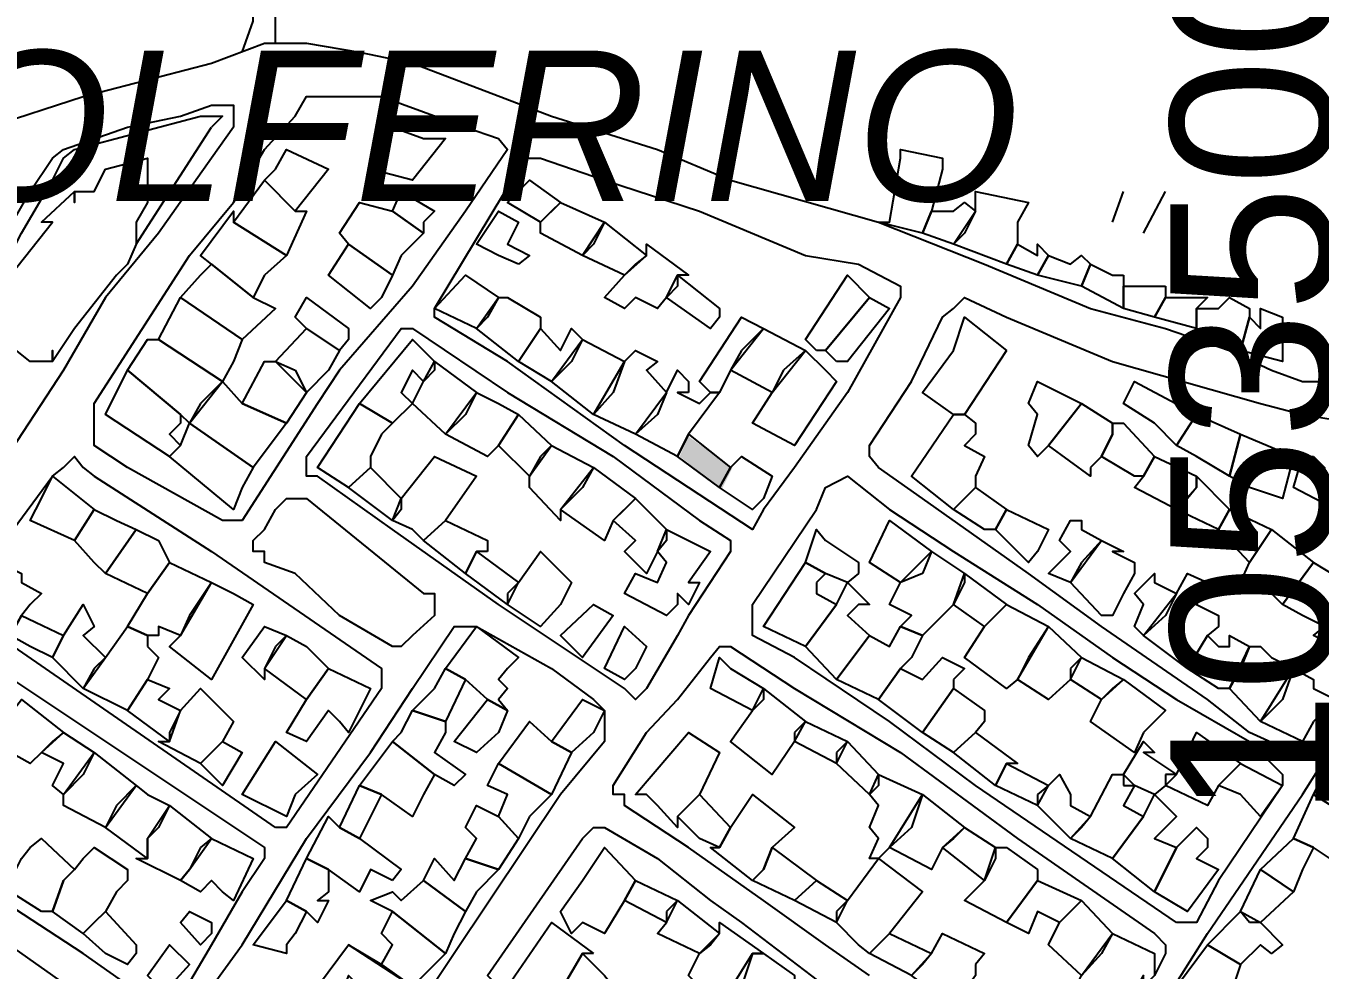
# Model space of a CAD drawing. Header units: millimetres. Extents: x -3588 to 75209, y -3737 to 38254.
# Drawn here: x 28092.2 to 28257.7, y 18026.1 to 18146.8 of the extents above; entities that cross this region are included whole.
import ezdxf

# ---------------------------------------------------------------- set-up
doc = ezdxf.new("R2010")
doc.units = ezdxf.units.MM
for name, color, linetype in [('H', 250, 'Continuous'), ('P', 253, 'Continuous'), ('T', 7, 'Continuous')]:
    doc.layers.add(name, color=color, linetype=linetype)

msp = doc.modelspace()

# ---------------------------------------------------------------- hatches: boundary and pattern name
at = {"layer": 'H', "linetype": 'Continuous'}
msp.add_hatch(color=256, dxfattribs=at).paths.add_polyline_path([(28182.567, 18090.327), (28181.159, 18087.511), (28175.798, 18091.736), (28176.918, 18094.28), (28182.567, 18090.327), (28182.567, 18090.327)])

# ---------------------------------------------------------------- linework, layer by layer
at = {"layer": 'P', "color": 254}
for points in [[(28119.897, 18143.396), (28121.305, 18147.349), (28121.305, 18151.301), (28122.713, 18159.495)], [(28124.138, 18144.532), (28124.138, 18147.349), (28124.138, 18151.301), (28125.546, 18159.495)], [(27973.671, 18020.039), (27990.042, 18045.725), (28004.718, 18067.458), (28008.959, 18076.772), (28011.503, 18082.421), (28014.32, 18090.327), (28017.137, 18098.521), (28021.09, 18108.107), (28026.467, 18121.663), (28027.875, 18123.071), (28029.284, 18124.207), (28031.828, 18125.616), (28040.006, 18125.616), (28054.97, 18127.024), (28060.331, 18127.024), (28063.163, 18127.024), (28072.478, 18129.856), (28083.488, 18133.809), (28087.441, 18133.809), (28099.572, 18137.746), (28115.944, 18141.987), (28122.713, 18144.532), (28124.138, 18144.532)], [(28124.138, 18144.532), (28126.666, 18144.532)], [(28126.666, 18144.532), (28128.09, 18144.532), (28134.86, 18143.396), (28141.63, 18141.987), (28159.41, 18135.218), (28172.965, 18130.977), (28182.279, 18127.024), (28201.195, 18121.663), (28214.751, 18116.301), (28228.29, 18110.652), (28237.892, 18108.107), (28246.086, 18105.291), (28251.447, 18102.746), (28255.4, 18101.338), (28261.033, 18101.338), (28267.819, 18099.93), (28270.363, 18099.93), (28274.588, 18098.521), (28281.358, 18095.977), (28286.735, 18093.16), (28292.097, 18089.207), (28296.049, 18086.374), (28297.458, 18084.966), (28300.274, 18082.421)], [(28118.76, 18124.207), (28122.713, 18130.977), (28126.666, 18135.218), (28128.09, 18137.746), (28129.499, 18137.746), (28130.907, 18137.746), (28137.677, 18137.746), (28148.415, 18133.809), (28152.64, 18132.385), (28153.776, 18130.977), (28148.415, 18123.071), (28141.63, 18113.485), (28132.315, 18102.746), (28129.499, 18098.521), (28119.897, 18083.558), (28118.76, 18083.558), (28117.352, 18083.558), (28105.221, 18090.327), (28100.98, 18093.16), (28100.98, 18094.568), (28100.98, 18095.977), (28100.98, 18097.097), (28100.98, 18098.521), (28113.127, 18117.422), (28118.76, 18124.207)], [(28087.441, 18116.301), (28092.802, 18125.616), (28095.619, 18129.856), (28097.027, 18130.977), (28105.221, 18133.809), (28111.991, 18135.218), (28115.944, 18136.626), (28117.352, 18136.626), (28118.76, 18136.626), (28118.76, 18135.218), (28118.76, 18133.809), (28115.944, 18129.856), (28109.174, 18120.254), (28102.389, 18112.06), (28097.027, 18102.746), (28088.849, 18090.327)], [(28082.064, 18084.966), (28080.655, 18086.374), (28083.488, 18095.977), (28084.896, 18095.977), (28087.441, 18101.338), (28084.896, 18101.338), (28082.064, 18097.097), (28083.488, 18095.977), (28079.247, 18087.783), (28076.703, 18089.207), (28079.247, 18095.977), (28083.488, 18102.746), (28087.441, 18112.06), (28091.666, 18120.254), (28095.619, 18127.024), (28097.027, 18129.856), (28098.436, 18130.977), (28114.535, 18135.218), (28117.352, 18135.218), (28115.944, 18133.809)], [(28106.341, 18118.846), (28115.944, 18133.809)], [(28143.038, 18132.385), (28145.871, 18132.385), (28141.63, 18127.024), (28136.268, 18128.432), (28139.085, 18133.809), (28143.038, 18132.385)], [(28124.138, 18128.432), (28125.546, 18130.977), (28130.907, 18128.432), (28126.666, 18123.071), (28122.713, 18127.024), (28124.138, 18128.432)], [(28209.389, 18128.432), (28207.965, 18123.071), (28206.845, 18120.254), (28201.195, 18121.663), (28202.604, 18121.663), (28204.012, 18129.856), (28204.012, 18130.977), (28209.389, 18129.856), (28209.389, 18128.432)], [(28105.221, 18116.301), (28103.813, 18114.893), (28098.436, 18108.107), (28095.619, 18103.882), (28095.619, 18105.291), (28095.619, 18103.882), (28092.802, 18103.882), (28087.441, 18108.107), (28087.441, 18110.652), (28090.258, 18114.893), (28095.619, 18121.663), (28094.211, 18121.663), (28098.436, 18125.616), (28098.436, 18124.207), (28098.436, 18125.616), (28100.98, 18125.616), (28102.389, 18128.432), (28107.766, 18129.856), (28107.766, 18124.207), (28106.341, 18121.663), (28106.341, 18120.254), (28106.341, 18118.846), (28105.221, 18116.301)], [(28176.918, 18087.783), (28168.74, 18093.16), (28153.776, 18103.882), (28144.462, 18109.532), (28144.462, 18110.652), (28155.185, 18128.432), (28155.185, 18129.856), (28158.001, 18129.856), (28166.195, 18127.024), (28178.326, 18123.071), (28191.881, 18117.422), (28198.651, 18116.301), (28204.012, 18113.485), (28204.012, 18112.06), (28197.243, 18099.93), (28190.473, 18090.327), (28186.52, 18084.966), (28185.112, 18082.421), (28176.918, 18087.783)], [(28126.666, 18123.071), (28128.09, 18123.071), (28125.546, 18117.422), (28118.76, 18121.663), (28122.713, 18127.024), (28126.666, 18123.071)], [(28159.41, 18123.071), (28158.001, 18121.663), (28153.776, 18124.207), (28156.593, 18127.024), (28160.546, 18124.207), (28159.41, 18123.071)], [(28143.038, 18121.663), (28143.038, 18120.254), (28139.085, 18123.071), (28140.221, 18125.616), (28144.462, 18123.071), (28143.038, 18121.663)], [(28218.976, 18121.663), (28218.976, 18118.846), (28217.567, 18116.301), (28210.798, 18118.846), (28213.614, 18123.071), (28213.614, 18125.616), (28220.384, 18124.207), (28218.976, 18121.663)], [(28231.122, 18121.663), (28232.531, 18125.616)], [(28235.075, 18120.254), (28237.892, 18125.616)], [(28140.221, 18117.422), (28139.085, 18114.893), (28133.452, 18118.846), (28132.315, 18120.254), (28134.86, 18124.207), (28139.085, 18123.071), (28143.038, 18120.254), (28140.221, 18117.422)], [(28164.787, 18118.846), (28163.363, 18117.422), (28158.001, 18120.254), (28158.001, 18121.663), (28160.546, 18124.207), (28166.195, 18121.663), (28164.787, 18118.846)], [(28212.206, 18120.254), (28210.798, 18118.846), (28206.845, 18120.254), (28207.965, 18123.071), (28210.798, 18123.071), (28212.206, 18124.207), (28213.614, 18123.071), (28212.206, 18120.254)]]:
    msp.add_lwpolyline(points, dxfattribs=at)
at = {"layer": 'P'}
for points in [[(28122.713, 18114.893), (28121.305, 18112.06), (28115.944, 18116.301), (28114.535, 18117.422), (28118.76, 18123.071), (28118.76, 18121.663), (28125.546, 18117.422), (28122.713, 18114.893)], [(28155.185, 18116.301), (28152.64, 18117.422), (28149.824, 18118.846), (28152.64, 18123.071), (28155.185, 18121.663), (28153.776, 18118.846), (28156.593, 18117.422), (28155.185, 18116.301)], [(28170.148, 18116.301), (28168.74, 18114.893), (28163.363, 18117.422), (28166.195, 18121.663), (28171.557, 18117.422), (28170.148, 18116.301)], [(28137.677, 18112.06), (28136.268, 18110.652), (28130.907, 18114.893), (28133.452, 18118.846), (28139.085, 18114.893), (28137.677, 18112.06)], [(28175.509, 18113.485), (28174.101, 18112.06), (28172.965, 18110.652), (28170.148, 18112.06), (28168.74, 18110.652), (28166.195, 18112.06), (28168.74, 18114.893), (28171.557, 18117.422), (28171.557, 18118.846), (28176.918, 18114.893), (28175.509, 18114.893), (28175.509, 18113.485)], [(28222.928, 18117.422), (28221.52, 18114.893), (28217.567, 18116.301), (28218.976, 18118.846), (28221.52, 18117.422), (28221.52, 18118.846), (28222.928, 18117.422)], [(28228.29, 18116.301), (28227.169, 18113.485), (28221.52, 18114.893), (28222.928, 18117.422), (28225.761, 18116.301), (28227.169, 18117.422), (28228.29, 18116.301)], [(28114.535, 18114.893), (28115.944, 18116.301), (28121.305, 18112.06), (28124.138, 18110.652), (28119.897, 18106.699), (28111.991, 18112.06), (28114.535, 18114.893)], [(28232.531, 18114.893), (28232.531, 18113.485), (28232.531, 18110.652), (28227.169, 18113.485), (28228.29, 18116.301), (28231.122, 18114.893), (28232.531, 18114.893)], [(28151.232, 18109.532), (28149.824, 18108.107), (28144.462, 18110.652), (28148.415, 18114.893), (28152.64, 18112.06), (28151.232, 18109.532)], [(28180.871, 18109.532), (28179.734, 18108.107), (28174.101, 18112.06), (28175.509, 18114.893), (28180.871, 18110.652), (28180.871, 18109.532)], [(28193.29, 18105.291), (28191.881, 18106.699), (28197.243, 18114.893), (28200.059, 18112.06), (28194.426, 18105.291), (28193.29, 18105.291)], [(28237.892, 18113.485), (28237.892, 18112.06), (28236.484, 18109.532), (28232.531, 18110.652), (28232.531, 18113.485), (28235.075, 18113.485), (28236.484, 18113.485), (28237.892, 18113.485)], [(28118.76, 18103.882), (28117.352, 18101.338), (28109.174, 18106.699), (28111.991, 18112.06), (28119.897, 18106.699), (28118.76, 18103.882)], [(28133.452, 18106.699), (28132.315, 18105.291), (28128.09, 18108.107), (28126.666, 18109.532), (28128.09, 18112.06), (28133.452, 18108.107), (28133.452, 18106.699)], [(28158.001, 18109.532), (28158.001, 18108.107), (28155.185, 18103.882), (28149.824, 18108.107), (28152.64, 18112.06), (28153.776, 18112.06), (28158.001, 18109.532)], [(28195.834, 18103.882), (28194.426, 18105.291), (28200.059, 18112.06), (28202.604, 18110.652), (28197.243, 18103.882), (28195.834, 18103.882)], [(28248.614, 18056.447), (28243.253, 18060.688), (28229.714, 18070.003), (28220.384, 18076.772), (28206.845, 18086.374), (28201.195, 18090.327), (28200.059, 18091.736), (28200.059, 18093.16), (28205.436, 18101.338), (28209.389, 18109.532), (28210.798, 18110.652), (28212.206, 18112.06), (28217.567, 18109.532), (28231.122, 18103.882), (28250.039, 18098.521), (28255.4, 18097.097), (28262.17, 18095.977)], [(28241.845, 18110.652), (28241.845, 18108.107), (28236.484, 18109.532), (28237.892, 18112.06), (28240.709, 18112.06), (28243.253, 18112.06), (28241.845, 18110.652)], [(28248.614, 18109.532), (28247.494, 18105.291), (28241.845, 18108.107), (28241.845, 18110.652), (28244.662, 18110.652), (28246.086, 18112.06), (28248.614, 18110.652), (28248.614, 18109.532)], [(28252.855, 18106.699), (28252.855, 18103.882), (28247.494, 18105.291), (28248.614, 18109.532), (28250.039, 18108.107), (28250.039, 18110.652), (28252.855, 18109.532), (28252.855, 18106.699)], [(28183.687, 18105.291), (28182.279, 18102.746), (28180.871, 18099.93), (28179.734, 18099.93), (28178.326, 18101.338), (28183.687, 18109.532), (28186.52, 18108.107), (28183.687, 18105.291)], [(28217.567, 18105.291), (28212.206, 18097.097), (28210.798, 18097.097), (28206.845, 18099.93), (28210.798, 18105.291), (28212.206, 18109.532), (28217.567, 18105.291)], [(28130.907, 18102.746), (28128.09, 18099.93), (28124.138, 18103.882), (28128.09, 18108.107), (28132.315, 18105.291), (28130.907, 18102.746)], [(28168.74, 18062.097), (28152.64, 18072.835), (28139.085, 18082.421), (28129.499, 18089.207), (28128.09, 18089.207), (28128.09, 18090.327), (28128.09, 18091.736), (28140.221, 18108.107), (28141.63, 18108.107), (28153.776, 18099.93), (28167.316, 18091.736), (28178.326, 18083.558), (28182.279, 18081.013), (28182.279, 18079.605), (28176.918, 18071.411), (28175.509, 18068.882), (28171.557, 18062.097), (28170.148, 18060.688), (28168.74, 18062.097)], [(28161.954, 18103.882), (28159.41, 18101.338), (28155.185, 18103.882), (28158.001, 18108.107), (28160.546, 18105.291), (28161.954, 18108.107), (28163.363, 18106.699), (28161.954, 18103.882)], [(28189.065, 18102.746), (28187.64, 18099.93), (28182.279, 18102.746), (28186.52, 18108.107), (28191.881, 18105.291), (28189.065, 18102.746)], [(28114.535, 18098.521), (28113.127, 18095.977), (28111.991, 18097.097), (28105.221, 18102.746), (28107.766, 18106.699), (28109.174, 18106.699), (28117.352, 18101.338), (28114.535, 18098.521)], [(28144.462, 18102.746), (28143.038, 18101.338), (28141.63, 18102.746), (28140.221, 18099.93), (28141.63, 18098.521), (28139.085, 18095.977), (28134.86, 18098.521), (28141.63, 18106.699), (28144.462, 18103.882), (28144.462, 18102.746)], [(28167.316, 18099.93), (28164.787, 18097.097), (28159.41, 18101.338), (28163.363, 18106.699), (28168.74, 18103.882), (28167.316, 18099.93)], [(28126.666, 18102.746), (28128.09, 18099.93), (28125.546, 18095.977), (28119.897, 18098.521), (28122.713, 18103.882), (28124.138, 18103.882), (28126.666, 18102.746)], [(28148.415, 18097.097), (28145.871, 18094.568), (28141.63, 18098.521), (28143.038, 18101.338), (28144.462, 18103.882), (28149.824, 18099.93), (28148.415, 18097.097)], [(28172.965, 18097.097), (28170.148, 18094.568), (28164.787, 18097.097), (28168.74, 18103.882), (28170.148, 18105.291), (28172.965, 18103.882), (28171.557, 18102.746), (28174.101, 18099.93), (28172.965, 18097.097)], [(28194.426, 18102.746), (28195.834, 18101.338), (28190.473, 18093.16), (28185.112, 18095.977), (28187.64, 18099.93), (28191.881, 18105.291), (28194.426, 18102.746)], [(28111.991, 18095.977), (28110.582, 18094.568), (28111.991, 18093.16), (28110.582, 18091.736), (28102.389, 18097.097), (28105.221, 18102.746), (28111.991, 18097.097), (28111.991, 18095.977)], [(28176.918, 18099.93), (28175.509, 18099.93), (28178.326, 18098.521), (28179.734, 18099.93), (28180.871, 18099.93), (28176.918, 18094.568), (28175.509, 18091.736), (28170.148, 18094.568), (28174.101, 18099.93), (28175.509, 18102.746), (28176.918, 18101.338), (28176.918, 18099.93)], [(28119.897, 18098.521), (28125.546, 18095.977), (28121.305, 18090.327), (28113.127, 18095.977), (28117.352, 18101.338), (28119.897, 18098.521)], [(28227.169, 18098.521), (28222.928, 18093.16), (28221.52, 18091.736), (28220.384, 18093.16), (28221.52, 18097.097), (28220.384, 18098.521), (28221.52, 18101.338), (28227.169, 18098.521)], [(28236.484, 18095.977), (28232.531, 18098.521), (28233.939, 18101.338), (28241.845, 18097.097), (28239.3, 18093.16), (28236.484, 18095.977)], [(28152.64, 18098.521), (28155.185, 18097.097), (28152.64, 18093.16), (28151.232, 18091.736), (28145.871, 18094.568), (28149.824, 18099.93), (28152.64, 18098.521)], [(28137.677, 18094.568), (28136.268, 18091.736), (28136.268, 18090.327), (28133.452, 18087.783), (28129.499, 18090.327), (28134.86, 18098.521), (28139.085, 18095.977), (28137.677, 18094.568)], [(28228.29, 18090.327), (28228.29, 18089.207), (28222.928, 18093.16), (28227.169, 18098.521), (28231.122, 18095.977), (28231.122, 18094.568), (28229.714, 18091.736), (28228.29, 18090.327)], [(28119.897, 18087.783), (28118.76, 18084.966), (28110.582, 18091.736), (28111.991, 18093.16), (28113.127, 18095.977), (28121.305, 18090.327), (28119.897, 18087.783)], [(28158.001, 18091.736), (28156.593, 18089.207), (28152.64, 18093.16), (28155.185, 18097.097), (28159.41, 18093.16), (28158.001, 18091.736)], [(28213.614, 18094.568), (28212.206, 18093.16), (28214.751, 18091.736), (28213.614, 18089.207), (28213.614, 18087.783), (28210.798, 18084.966), (28205.436, 18089.207), (28210.798, 18097.097), (28212.206, 18097.097), (28213.614, 18095.977), (28213.614, 18094.568)], [(28236.484, 18091.736), (28235.075, 18089.207), (28233.939, 18089.207), (28229.714, 18091.736), (28231.122, 18094.568), (28231.122, 18095.977), (28232.531, 18095.977), (28236.484, 18091.736)], [(28241.845, 18091.736), (28239.3, 18093.16), (28241.845, 18097.097), (28247.494, 18094.568), (28246.086, 18089.207), (28241.845, 18091.736)], [(28182.279, 18090.327), (28180.871, 18087.783), (28175.509, 18091.736), (28176.918, 18094.568), (28182.279, 18090.327), (28182.279, 18090.327)], [(28248.614, 18087.783), (28246.086, 18089.207), (28247.494, 18094.568), (28254.264, 18091.736), (28252.855, 18086.374), (28248.614, 18087.783)], [(28163.363, 18087.783), (28160.546, 18084.966), (28160.546, 18083.558), (28156.593, 18087.783), (28156.593, 18089.207), (28159.41, 18093.16), (28164.787, 18090.327), (28163.363, 18087.783)], [(28124.138, 18044.317), (28084.896, 18071.411), (28083.488, 18071.411), (28083.488, 18072.835), (28095.619, 18089.207), (28097.027, 18090.327), (28098.436, 18091.736), (28099.572, 18090.327), (28100.98, 18089.207), (28115.944, 18079.605), (28137.677, 18064.641), (28137.677, 18062.097), (28125.546, 18044.317), (28124.138, 18044.317)], [(28141.63, 18082.421), (28139.085, 18083.558), (28140.221, 18086.374), (28144.462, 18091.736), (28149.824, 18089.207), (28145.871, 18083.558), (28143.038, 18081.013), (28141.63, 18082.421)], [(28186.52, 18086.374), (28185.112, 18084.966), (28180.871, 18087.783), (28182.279, 18090.327), (28183.687, 18091.736), (28187.64, 18089.207), (28186.52, 18086.374)], [(28240.709, 18086.374), (28239.3, 18084.966), (28233.939, 18087.783), (28235.075, 18089.207), (28236.484, 18091.736), (28241.845, 18089.207), (28241.845, 18087.783), (28240.709, 18086.374)], [(28256.808, 18091.736), (28258.217, 18090.327), (28258.217, 18087.783), (28261.033, 18086.374), (28259.625, 18084.966), (28254.264, 18087.783), (28255.4, 18091.736), (28256.808, 18091.736)], [(28094.211, 18086.374), (28095.619, 18089.207), (28100.98, 18084.966), (28098.436, 18081.013), (28092.802, 18083.558), (28094.211, 18086.374)], [(28140.221, 18084.966), (28139.085, 18083.558), (28133.452, 18087.783), (28136.268, 18090.327), (28140.221, 18086.374), (28140.221, 18084.966)], [(28168.74, 18084.966), (28167.316, 18083.558), (28166.195, 18081.013), (28160.546, 18084.966), (28164.787, 18090.327), (28170.148, 18086.374), (28168.74, 18084.966)], [(28239.3, 18032.186), (28213.614, 18049.678), (28202.604, 18057.872), (28190.473, 18066.05), (28185.112, 18068.882), (28185.112, 18070.003), (28185.112, 18072.835), (28193.29, 18084.966), (28194.426, 18087.783), (28197.243, 18089.207), (28202.604, 18084.966), (28210.798, 18079.605), (28221.52, 18072.835), (28231.122, 18066.05), (28239.3, 18060.688), (28248.614, 18055.327), (28251.447, 18052.511), (28252.855, 18051.086), (28252.855, 18049.678), (28244.662, 18037.547), (28241.845, 18032.186), (28240.709, 18032.186), (28239.3, 18032.186)], [(28246.086, 18084.966), (28244.662, 18082.421), (28239.3, 18084.966), (28241.845, 18087.783), (28241.845, 18089.207), (28246.086, 18084.966)], [(28217.567, 18084.966), (28216.159, 18082.421), (28214.751, 18082.421), (28210.798, 18084.966), (28213.614, 18087.783), (28217.567, 18084.966)], [(28132.315, 18071.411), (28126.666, 18076.772), (28122.713, 18078.196), (28122.713, 18079.605), (28121.305, 18079.605), (28121.305, 18081.013), (28122.713, 18082.421), (28124.138, 18084.966), (28125.546, 18086.374), (28126.666, 18086.374), (28128.09, 18086.374), (28143.038, 18074.244), (28144.462, 18074.244), (28144.462, 18072.835), (28144.462, 18071.411), (28141.63, 18068.882), (28140.221, 18067.458), (28139.085, 18067.458), (28132.315, 18071.411)], [(28174.101, 18081.013), (28172.965, 18079.605), (28171.557, 18076.772), (28168.74, 18079.605), (28170.148, 18081.013), (28167.316, 18083.558), (28170.148, 18086.374), (28174.101, 18082.421), (28174.101, 18081.013)], [(28277.133, 18086.374), (28256.808, 18053.919), (28255.4, 18053.919), (28254.264, 18053.919), (28248.614, 18056.447)], [(28103.813, 18083.558), (28106.341, 18082.421), (28102.389, 18076.772), (28100.98, 18078.196), (28098.436, 18081.013), (28100.98, 18084.966), (28103.813, 18083.558)], [(28221.52, 18079.605), (28220.384, 18078.196), (28216.159, 18082.421), (28217.567, 18084.966), (28222.928, 18082.421), (28221.52, 18079.605)], [(28251.447, 18082.421), (28248.614, 18078.196), (28244.662, 18082.421), (28246.086, 18084.966), (28251.447, 18082.421)], [(28109.174, 18081.013), (28110.582, 18078.196), (28107.766, 18074.244), (28102.389, 18076.772), (28106.341, 18082.421), (28109.174, 18081.013)], [(28151.232, 18079.605), (28149.824, 18079.605), (28148.415, 18076.772), (28143.038, 18081.013), (28145.871, 18083.558), (28151.232, 18081.013), (28151.232, 18079.605)], [(28175.509, 18072.835), (28174.101, 18071.411), (28168.74, 18074.244), (28170.148, 18076.772), (28172.965, 18075.652), (28174.101, 18078.196), (28172.965, 18079.605), (28174.101, 18082.421), (28179.734, 18079.605), (28176.918, 18075.652), (28178.326, 18075.652), (28176.918, 18072.835), (28175.509, 18074.244), (28175.509, 18072.835)], [(28198.651, 18076.772), (28197.243, 18075.652), (28194.426, 18076.772), (28191.881, 18078.196), (28193.29, 18082.421), (28194.426, 18081.013), (28198.651, 18078.196), (28198.651, 18076.772)], [(28206.845, 18076.772), (28204.012, 18075.652), (28200.059, 18078.196), (28202.604, 18083.558), (28207.965, 18079.605), (28206.845, 18076.772)], [(28227.169, 18078.196), (28225.761, 18075.652), (28222.928, 18076.772), (28225.761, 18079.605), (28224.337, 18081.013), (28225.761, 18083.558), (28227.169, 18083.558), (28227.169, 18082.421), (28229.714, 18081.013), (28227.169, 18078.196)], [(28256.808, 18078.196), (28252.855, 18072.835), (28250.039, 18075.652), (28250.039, 18074.244), (28247.494, 18075.652), (28248.614, 18078.196), (28251.447, 18082.421), (28256.808, 18078.196)], [(28232.531, 18074.244), (28231.122, 18071.411), (28229.714, 18071.411), (28225.761, 18075.652), (28229.714, 18081.013), (28232.531, 18079.605), (28231.122, 18079.605), (28233.939, 18078.196), (28233.939, 18076.772), (28232.531, 18074.244)], [(28153.776, 18074.244), (28153.776, 18072.835), (28148.415, 18076.772), (28149.824, 18079.605), (28155.185, 18075.652), (28153.776, 18074.244)], [(28160.546, 18072.835), (28158.001, 18070.003), (28153.776, 18072.835), (28155.185, 18075.652), (28158.001, 18079.605), (28161.954, 18075.652), (28160.546, 18072.835)], [(28212.206, 18075.652), (28210.798, 18072.835), (28206.845, 18068.882), (28204.012, 18070.003), (28205.436, 18071.411), (28202.604, 18072.835), (28204.012, 18075.652), (28207.965, 18079.605), (28212.206, 18076.772), (28212.206, 18075.652)], [(28092.802, 18072.835), (28091.666, 18071.411), (28090.258, 18068.882), (28084.896, 18072.835), (28088.849, 18078.196), (28091.666, 18076.772), (28091.666, 18075.652), (28094.211, 18074.244), (28092.802, 18072.835)], [(28113.127, 18071.411), (28111.991, 18068.882), (28109.174, 18070.003), (28109.174, 18068.882), (28107.766, 18068.882), (28105.221, 18070.003), (28107.766, 18074.244), (28110.582, 18078.196), (28115.944, 18075.652), (28113.127, 18071.411)], [(28193.29, 18075.652), (28193.29, 18074.244), (28195.834, 18072.835), (28191.881, 18067.458), (28186.52, 18070.003), (28191.881, 18078.196), (28194.426, 18076.772), (28193.29, 18075.652)], [(28261.033, 18075.652), (28258.217, 18070.003), (28255.4, 18071.411), (28252.855, 18072.835), (28256.808, 18078.196), (28261.033, 18075.652)], [(28216.159, 18071.411), (28214.751, 18070.003), (28210.798, 18072.835), (28212.206, 18076.772), (28217.567, 18072.835), (28216.159, 18071.411)], [(28237.892, 18071.411), (28235.075, 18068.882), (28233.939, 18070.003), (28235.075, 18072.835), (28233.939, 18074.244), (28236.484, 18076.772), (28236.484, 18075.652), (28239.3, 18074.244), (28237.892, 18071.411)], [(28243.253, 18075.652), (28241.845, 18072.835), (28244.662, 18071.411), (28244.662, 18070.003), (28243.253, 18068.882), (28240.709, 18064.641), (28235.075, 18068.882), (28239.3, 18074.244), (28240.709, 18076.772), (28243.253, 18075.652)], [(28264.986, 18068.882), (28263.578, 18066.05), (28261.033, 18067.458), (28259.625, 18067.458), (28256.808, 18068.882), (28258.217, 18070.003), (28261.033, 18075.652), (28262.17, 18076.772), (28267.819, 18072.835), (28266.411, 18071.411), (28264.986, 18068.882)], [(28118.76, 18074.244), (28121.305, 18072.835), (28115.944, 18063.233), (28110.582, 18067.458), (28111.991, 18068.882), (28115.944, 18075.652), (28118.76, 18074.244)], [(28198.651, 18072.835), (28197.243, 18071.411), (28200.059, 18068.882), (28195.834, 18063.233), (28191.881, 18067.458), (28195.834, 18072.835), (28197.243, 18075.652), (28200.059, 18072.835), (28198.651, 18072.835)], [(28100.98, 18064.641), (28099.572, 18062.097), (28095.619, 18066.05), (28097.027, 18068.882), (28099.572, 18072.835), (28100.98, 18070.003), (28099.572, 18068.882), (28102.389, 18066.05), (28100.98, 18064.641)], [(28161.954, 18067.458), (28160.546, 18068.882), (28164.787, 18072.835), (28167.316, 18071.411), (28163.363, 18066.05), (28161.954, 18067.458)], [(28220.384, 18066.05), (28218.976, 18063.233), (28217.567, 18062.097), (28212.206, 18066.05), (28214.751, 18070.003), (28217.567, 18072.835), (28222.928, 18070.003), (28220.384, 18066.05)], [(28092.802, 18067.458), (28090.258, 18068.882), (28091.666, 18071.411), (28097.027, 18068.882), (28095.619, 18066.05), (28092.802, 18067.458)], [(28107.766, 18067.458), (28109.174, 18066.05), (28107.766, 18063.233), (28105.221, 18059.28), (28099.572, 18062.097), (28102.389, 18066.05), (28105.221, 18070.003), (28107.766, 18068.882), (28107.766, 18067.458)], [(28129.499, 18007.908), (28128.09, 18009.028), (28115.944, 18017.222), (28114.535, 18018.631), (28113.127, 18018.631), (28113.127, 18020.039), (28119.897, 18029.353), (28128.09, 18042.908), (28136.268, 18053.919), (28141.63, 18062.097), (28146.991, 18070.003), (28148.415, 18070.003), (28149.824, 18070.003), (28159.41, 18064.641), (28164.787, 18060.688), (28166.195, 18059.28), (28166.195, 18057.872), (28166.195, 18055.327), (28160.546, 18048.558), (28146.991, 18028.233), (28133.452, 18007.908), (28132.315, 18006.484), (28130.907, 18006.484), (28129.499, 18007.908)], [(28124.138, 18067.458), (28122.713, 18064.641), (28122.713, 18063.233), (28119.897, 18066.05), (28122.713, 18070.003), (28125.546, 18068.882), (28124.138, 18067.458)], [(28153.776, 18064.641), (28152.64, 18063.233), (28153.776, 18062.097), (28152.64, 18060.688), (28153.776, 18059.28), (28151.232, 18060.688), (28148.415, 18063.233), (28145.871, 18064.641), (28149.824, 18070.003), (28155.185, 18066.05), (28153.776, 18064.641)], [(28170.148, 18064.641), (28168.74, 18063.233), (28166.195, 18064.641), (28168.74, 18070.003), (28171.557, 18067.458), (28170.148, 18064.641)], [(28205.436, 18066.05), (28204.012, 18064.641), (28201.195, 18060.688), (28195.834, 18063.233), (28200.059, 18068.882), (28202.604, 18067.458), (28204.012, 18070.003), (28206.845, 18068.882), (28205.436, 18066.05)], [(28229.714, 17969.787), (28228.29, 17971.212), (28212.206, 17981.934), (28212.206, 17983.342), (28212.206, 17984.751), (28225.761, 18002.259), (28236.484, 18020.039), (28243.253, 18030.761), (28255.4, 18048.558), (28268.939, 18070.003)], [(28225.761, 18064.641), (28225.761, 18063.233), (28222.928, 18060.688), (28218.976, 18063.233), (28222.928, 18070.003), (28227.169, 18066.05), (28225.761, 18064.641)], [(28079.247, 18066.05), (28080.655, 18068.882), (28082.064, 18068.882), (28122.713, 18041.772), (28122.713, 18040.364), (28119.897, 18036.123), (28115.944, 18029.353), (28111.991, 18022.584), (28110.582, 18021.447), (28109.174, 18021.447), (28099.572, 18028.233), (28087.441, 18036.123), (28079.247, 18041.772), (28069.933, 18048.558), (28069.933, 18049.678), (28068.525, 18049.678), (28068.525, 18051.086), (28078.111, 18063.233), (28079.247, 18066.05)], [(28128.09, 18067.458), (28130.907, 18064.641), (28128.09, 18060.688), (28122.713, 18064.641), (28125.546, 18068.882), (28128.09, 18067.458)], [(28175.509, 18060.688), (28179.734, 18066.05), (28180.871, 18067.458), (28182.279, 18067.458), (28190.473, 18062.097), (28204.012, 18053.919), (28218.976, 18042.908), (28236.484, 18030.761), (28237.892, 18029.353), (28237.892, 18028.233), (28236.484, 18025.4)], [(28247.494, 18064.641), (28246.086, 18062.097), (28244.662, 18062.097), (28240.709, 18064.641), (28243.253, 18068.882), (28244.662, 18067.458), (28246.086, 18067.458), (28246.086, 18068.882), (28248.614, 18067.458), (28247.494, 18064.641)], [(28252.855, 18060.688), (28250.039, 18057.872), (28246.086, 18062.097), (28248.614, 18067.458), (28250.039, 18067.458), (28251.447, 18066.05), (28254.264, 18064.641), (28252.855, 18060.688)], [(28186.52, 18060.688), (28185.112, 18059.28), (28179.734, 18062.097), (28180.871, 18066.05), (28182.279, 18064.641), (28186.52, 18062.097), (28186.52, 18060.688)], [(28210.798, 18063.233), (28210.798, 18062.097), (28206.845, 18056.447), (28201.195, 18060.688), (28204.012, 18064.641), (28206.845, 18063.233), (28209.389, 18066.05), (28212.206, 18064.641), (28210.798, 18063.233)], [(28231.122, 18062.097), (28229.714, 18060.688), (28225.761, 18063.233), (28227.169, 18066.05), (28232.531, 18063.233), (28231.122, 18062.097)], [(28132.315, 18057.872), (28130.907, 18059.28), (28128.09, 18055.327), (28125.546, 18056.447), (28128.09, 18060.688), (28130.907, 18064.641), (28136.268, 18062.097), (28133.452, 18056.447), (28132.315, 18057.872)], [(28144.462, 18062.097), (28145.871, 18064.641), (28148.415, 18063.233), (28145.871, 18057.872), (28141.63, 18059.28), (28144.462, 18062.097)], [(28256.808, 18057.872), (28255.4, 18055.327), (28250.039, 18057.872), (28254.264, 18064.641), (28256.808, 18063.233), (28256.808, 18062.097), (28259.625, 18060.688), (28256.808, 18057.872)], [(28110.582, 18056.447), (28110.582, 18055.327), (28105.221, 18059.28), (28107.766, 18063.233), (28110.582, 18062.097), (28109.174, 18060.688), (28111.991, 18059.28), (28110.582, 18056.447)], [(28235.075, 18056.447), (28233.939, 18053.919), (28228.29, 18057.872), (28229.714, 18060.688), (28232.531, 18063.233), (28237.892, 18059.28), (28235.075, 18056.447)], [(28114.535, 18052.511), (28109.174, 18055.327), (28110.582, 18055.327), (28111.991, 18059.28), (28114.535, 18062.097), (28118.76, 18057.872), (28117.352, 18055.327), (28114.535, 18052.511)], [(28190.473, 18056.447), (28190.473, 18055.327), (28187.64, 18051.086), (28182.279, 18055.327), (28185.112, 18059.28), (28186.52, 18062.097), (28191.881, 18057.872), (28190.473, 18056.447)], [(28214.751, 18057.872), (28213.614, 18056.447), (28210.798, 18053.919), (28206.845, 18056.447), (28210.798, 18062.097), (28214.751, 18059.28), (28214.751, 18057.872)], [(28095.619, 18055.327), (28094.211, 18053.919), (28092.802, 18052.511), (28090.258, 18053.919), (28088.849, 18051.086), (28086.017, 18052.511), (28087.441, 18055.327), (28091.666, 18060.688), (28097.027, 18056.447), (28095.619, 18055.327)], [(28140.221, 18056.447), (28141.63, 18059.28), (28145.871, 18057.872), (28145.871, 18056.447), (28144.462, 18053.919), (28148.415, 18051.086), (28146.991, 18049.678), (28144.462, 18051.086), (28139.085, 18055.327), (28140.221, 18056.447)], [(28152.64, 18056.447), (28149.824, 18053.919), (28146.991, 18055.327), (28151.232, 18060.688), (28153.776, 18059.28), (28152.64, 18056.447)], [(28164.787, 18056.447), (28161.954, 18053.919), (28159.41, 18055.327), (28163.363, 18060.688), (28166.195, 18059.28), (28164.787, 18056.447)], [(28200.059, 18025.4), (28194.426, 18029.353), (28186.52, 18035.002), (28176.918, 18041.772), (28168.74, 18047.133), (28168.74, 18048.558), (28167.316, 18048.558), (28167.316, 18049.678), (28171.557, 18056.447), (28175.509, 18060.688)], [(28159.41, 18055.327), (28161.954, 18053.919), (28159.41, 18048.558), (28152.64, 18052.511), (28156.593, 18057.872), (28159.41, 18055.327)], [(28195.834, 18053.919), (28195.834, 18052.511), (28190.473, 18055.327), (28191.881, 18057.872), (28197.243, 18055.327), (28195.834, 18053.919)], [(28099.572, 18051.086), (28097.027, 18048.558), (28095.619, 18049.678), (28097.027, 18052.511), (28094.211, 18053.919), (28097.027, 18056.447), (28100.98, 18053.919), (28099.572, 18051.086)], [(28171.557, 18048.558), (28170.148, 18048.558), (28176.918, 18056.447), (28180.871, 18053.919), (28178.326, 18048.558), (28175.509, 18045.725), (28175.509, 18044.317), (28172.965, 18047.133), (28171.557, 18048.558)], [(28217.567, 18052.511), (28216.159, 18049.678), (28210.798, 18053.919), (28213.614, 18056.447), (28218.976, 18052.511), (28217.567, 18052.511)], [(28246.086, 18051.086), (28244.662, 18049.678), (28243.253, 18047.133), (28237.892, 18049.678), (28239.3, 18051.086), (28241.845, 18056.447), (28247.494, 18052.511), (28246.086, 18051.086)], [(28115.944, 18051.086), (28114.535, 18052.511), (28117.352, 18055.327), (28119.897, 18053.919), (28117.352, 18049.678), (28115.944, 18051.086)], [(28126.666, 18048.558), (28125.546, 18045.725), (28119.897, 18048.558), (28124.138, 18055.327), (28129.499, 18051.086), (28126.666, 18048.558)], [(28143.038, 18048.558), (28141.63, 18045.725), (28137.677, 18048.558), (28134.86, 18049.678), (28139.085, 18055.327), (28144.462, 18051.086), (28143.038, 18048.558)], [(28201.195, 18049.678), (28200.059, 18048.558), (28195.834, 18052.511), (28197.243, 18055.327), (28201.195, 18051.086), (28201.195, 18049.678)], [(28237.892, 18051.086), (28237.892, 18049.678), (28236.484, 18048.558), (28233.939, 18049.678), (28232.531, 18051.086), (28235.075, 18055.327), (28236.484, 18053.919), (28235.075, 18053.919), (28239.3, 18051.086), (28237.892, 18051.086)], [(28103.813, 18047.133), (28102.389, 18044.317), (28097.027, 18047.133), (28097.027, 18048.558), (28100.98, 18053.919), (28106.341, 18049.678), (28103.813, 18047.133)], [(28256.808, 18048.558), (28259.625, 18053.919), (28261.033, 18053.919), (28266.411, 18049.678), (28268.939, 18048.558), (28266.411, 18042.908), (28263.578, 18044.317), (28256.808, 18048.558)], [(28156.593, 18045.725), (28155.185, 18042.908), (28152.64, 18045.725), (28153.776, 18048.558), (28151.232, 18049.678), (28152.64, 18052.511), (28159.41, 18048.558), (28156.593, 18045.725)], [(28205.436, 18044.317), (28202.604, 18041.772), (28201.195, 18040.364), (28200.059, 18040.364), (28201.195, 18042.908), (28200.059, 18044.317), (28201.195, 18047.133), (28200.059, 18048.558), (28201.195, 18051.086), (28206.845, 18048.558), (28205.436, 18044.317)], [(28221.52, 18048.558), (28221.52, 18047.133), (28216.159, 18049.678), (28217.567, 18052.511), (28222.928, 18049.678), (28221.52, 18048.558)], [(28227.169, 18044.317), (28225.761, 18042.908), (28221.52, 18047.133), (28222.928, 18049.678), (28224.337, 18051.086), (28225.761, 18048.558), (28225.761, 18047.133), (28228.29, 18045.725), (28227.169, 18044.317)], [(28232.531, 18049.678), (28233.939, 18049.678), (28232.531, 18047.133), (28235.075, 18045.725), (28231.122, 18040.364), (28225.761, 18042.908), (28228.29, 18045.725), (28231.122, 18051.086), (28232.531, 18051.086), (28232.531, 18049.678)], [(28247.494, 18048.558), (28244.662, 18049.678), (28247.494, 18052.511), (28252.855, 18049.678), (28250.039, 18045.725), (28247.494, 18048.558)], [(28109.174, 18044.317), (28107.766, 18042.908), (28107.766, 18041.772), (28107.766, 18040.364), (28102.389, 18044.317), (28106.341, 18049.678), (28107.766, 18048.558), (28110.582, 18047.133), (28109.174, 18044.317)], [(28136.268, 18045.725), (28134.86, 18042.908), (28132.315, 18044.317), (28134.86, 18049.678), (28137.677, 18048.558), (28136.268, 18045.725)], [(28178.326, 18042.908), (28175.509, 18045.725), (28178.326, 18048.558), (28182.279, 18044.317), (28180.871, 18041.772), (28178.326, 18042.908)], [(28185.112, 18037.547), (28179.734, 18041.772), (28180.871, 18041.772), (28182.279, 18044.317), (28185.112, 18048.558), (28190.473, 18044.317), (28187.64, 18041.772), (28186.52, 18038.955), (28185.112, 18037.547)], [(28210.798, 18042.908), (28209.389, 18041.772), (28207.965, 18038.955), (28202.604, 18041.772), (28206.845, 18048.558), (28212.206, 18044.317), (28210.798, 18042.908)], [(28237.892, 18044.317), (28236.484, 18042.908), (28239.3, 18041.772), (28236.484, 18036.123), (28231.122, 18040.364), (28235.075, 18045.725), (28236.484, 18048.558), (28239.3, 18045.725), (28237.892, 18044.317)], [(28262.17, 18041.772), (28261.033, 18038.955), (28256.808, 18041.772), (28254.264, 18042.908), (28256.808, 18048.558), (28263.578, 18044.317), (28262.17, 18041.772)], [(28114.535, 18041.772), (28113.127, 18038.955), (28111.991, 18037.547), (28106.341, 18040.364), (28107.766, 18040.364), (28107.766, 18041.772), (28107.766, 18042.908), (28110.582, 18047.133), (28115.944, 18042.908), (28114.535, 18041.772)], [(28152.64, 18045.725), (28155.185, 18042.908), (28152.64, 18038.955), (28148.415, 18040.364), (28149.824, 18042.908), (28148.415, 18044.317), (28149.824, 18047.133), (28152.64, 18045.725)], [(28071.341, 18042.908), (28072.478, 18041.772), (28086.017, 18032.186), (28095.619, 18025.4), (28105.221, 18018.631), (28106.341, 18018.631), (28106.341, 18017.222), (28106.341, 18015.798), (28103.813, 18013.269), (28092.802, 17996.898), (28052.153, 18025.4), (28051.017, 18025.4), (28052.153, 18026.809), (28057.786, 18035.002), (28064.572, 18044.317), (28067.116, 18045.725), (28067.116, 18044.317), (28068.525, 18044.317), (28071.341, 18042.908)], [(28139.085, 18037.547), (28136.268, 18038.955), (28134.86, 18036.123), (28130.907, 18038.955), (28128.09, 18040.364), (28130.907, 18045.725), (28132.315, 18044.317), (28134.86, 18042.908), (28140.221, 18038.955), (28139.085, 18037.547)], [(28207.965, 17986.159), (28206.845, 17986.159), (28197.243, 17992.945), (28182.279, 18002.259), (28163.363, 18015.798), (28152.64, 18022.584), (28152.64, 18023.992), (28151.232, 18025.4), (28163.363, 18042.908), (28164.787, 18044.317), (28166.195, 18044.317), (28172.965, 18040.364), (28179.734, 18035.002), (28183.687, 18032.186), (28194.426, 18023.992), (28202.604, 18018.631), (28212.206, 18011.861), (28218.976, 18007.908), (28220.384, 18006.484), (28221.52, 18005.076), (28221.52, 18002.259), (28216.159, 17995.473), (28209.389, 17986.159), (28207.965, 17986.159)], [(28216.159, 18040.364), (28214.751, 18037.547), (28209.389, 18041.772), (28212.206, 18044.317), (28216.159, 18041.772), (28216.159, 18040.364)], [(28243.253, 18041.772), (28241.845, 18040.364), (28244.662, 18038.955), (28240.709, 18033.594), (28236.484, 18036.123), (28239.3, 18041.772), (28241.845, 18044.317), (28243.253, 18042.908), (28243.253, 18041.772)], [(28094.211, 18033.594), (28090.258, 18036.123), (28090.258, 18037.547), (28091.666, 18040.364), (28092.802, 18041.772), (28094.211, 18042.908), (28098.436, 18038.955), (28097.027, 18037.547), (28095.619, 18033.594), (28094.211, 18033.594)], [(28117.352, 18036.123), (28115.944, 18037.547), (28114.535, 18036.123), (28111.991, 18037.547), (28113.127, 18038.955), (28115.944, 18042.908), (28121.305, 18040.364), (28118.76, 18035.002), (28117.352, 18036.123)], [(28255.4, 18038.955), (28254.264, 18036.123), (28250.039, 18038.955), (28254.264, 18042.908), (28256.808, 18041.772), (28255.4, 18038.955)], [(28105.221, 18037.547), (28103.813, 18036.123), (28102.389, 18033.594), (28100.98, 18032.186), (28099.572, 18030.761), (28095.619, 18033.594), (28097.027, 18037.547), (28098.436, 18038.955), (28099.572, 18040.364), (28100.98, 18041.772), (28105.221, 18038.955), (28105.221, 18037.547)], [(28163.363, 18037.547), (28166.195, 18041.772), (28170.148, 18037.547), (28168.74, 18035.002), (28166.195, 18030.761), (28163.363, 18032.186), (28161.954, 18030.761), (28160.546, 18033.594), (28163.363, 18037.547)], [(28190.473, 18035.002), (28185.112, 18037.547), (28186.52, 18038.955), (28187.64, 18041.772), (28193.29, 18037.547), (28190.473, 18035.002)], [(28221.52, 18038.955), (28221.52, 18037.547), (28217.567, 18032.186), (28212.206, 18035.002), (28214.751, 18037.547), (28216.159, 18041.772), (28217.567, 18041.772), (28221.52, 18038.955)], [(28130.907, 18037.547), (28130.907, 18036.123), (28129.499, 18035.002), (28130.907, 18035.002), (28129.499, 18032.186), (28128.09, 18033.594), (28125.546, 18035.002), (28128.09, 18040.364), (28130.907, 18038.955), (28130.907, 18037.547)], [(28149.824, 18036.123), (28148.415, 18033.594), (28143.038, 18037.547), (28144.462, 18040.364), (28146.991, 18037.547), (28148.415, 18040.364), (28152.64, 18038.955), (28149.824, 18036.123)], [(28198.651, 18029.353), (28195.834, 18032.186), (28197.243, 18035.002), (28201.195, 18040.364), (28206.845, 18036.123), (28202.604, 18030.761), (28200.059, 18028.233), (28198.651, 18029.353)], [(28248.614, 18032.186), (28247.494, 18033.594), (28250.039, 18038.955), (28254.264, 18036.123), (28250.039, 18032.186), (28248.614, 18032.186)], [(28146.991, 18030.761), (28145.871, 18028.233), (28139.085, 18033.594), (28136.268, 18035.002), (28139.085, 18036.123), (28140.221, 18035.002), (28143.038, 18037.547), (28148.415, 18033.594), (28146.991, 18030.761)], [(28174.101, 18033.594), (28174.101, 18032.186), (28168.74, 18035.002), (28170.148, 18037.547), (28175.509, 18035.002), (28174.101, 18033.594)], [(28195.834, 18033.594), (28195.834, 18032.186), (28190.473, 18035.002), (28193.29, 18037.547), (28197.243, 18035.002), (28195.834, 18033.594)], [(28225.761, 18033.594), (28224.337, 18032.186), (28221.52, 18033.594), (28220.384, 18030.761), (28217.567, 18032.186), (28221.52, 18037.547), (28227.169, 18035.002), (28225.761, 18033.594)], [(28126.666, 18030.761), (28125.546, 18029.353), (28125.546, 18028.233), (28121.305, 18029.353), (28125.546, 18035.002), (28128.09, 18033.594), (28126.666, 18030.761)], [(28179.734, 18029.353), (28178.326, 18028.233), (28172.965, 18030.761), (28174.101, 18032.186), (28175.509, 18035.002), (28180.871, 18030.761), (28179.734, 18029.353)], [(28229.714, 18028.233), (28227.169, 18025.4), (28222.928, 18029.353), (28224.337, 18032.186), (28227.169, 18035.002), (28231.122, 18030.761), (28229.714, 18028.233)], [(28106.341, 18028.233), (28105.221, 18026.809), (28102.389, 18028.233), (28099.572, 18030.761), (28100.98, 18032.186), (28102.389, 18033.594), (28106.341, 18029.353), (28106.341, 18028.233)], [(28115.944, 18030.761), (28114.535, 18029.353), (28111.991, 18032.186), (28113.127, 18033.594), (28115.944, 18032.186), (28115.944, 18030.761)], [(28144.462, 18026.809), (28141.63, 18023.992), (28133.452, 18029.353), (28137.677, 18026.809), (28139.085, 18029.353), (28137.677, 18030.761), (28139.085, 18033.594), (28145.871, 18028.233), (28144.462, 18026.809)], [(28247.494, 18026.809), (28243.253, 18029.353), (28247.494, 18033.594), (28250.039, 18032.186), (28252.855, 18029.353), (28251.447, 18028.233), (28250.039, 18029.353), (28247.494, 18026.809)], [(28164.787, 18028.233), (28163.363, 18028.233), (28159.41, 18021.447), (28153.776, 18023.992), (28159.41, 18032.186), (28164.787, 18028.233)], [(28183.687, 18023.992), (28180.871, 18021.447), (28176.918, 18025.4), (28178.326, 18028.233), (28180.871, 18030.761), (28180.871, 18032.186), (28186.52, 18028.233), (28185.112, 18028.233), (28183.687, 18023.992)], [(28206.845, 18026.809), (28205.436, 18025.4), (28200.059, 18028.233), (28202.604, 18030.761), (28207.965, 18028.233), (28206.845, 18026.809)], [(28213.614, 18026.809), (28213.614, 18025.4), (28210.798, 18021.447), (28205.436, 18025.4), (28207.965, 18028.233), (28209.389, 18030.761), (28214.751, 18028.233), (28213.614, 18026.809)], [(28236.484, 18025.4), (28235.075, 18023.992), (28235.075, 18025.4), (28231.122, 18018.631), (28225.761, 18022.584), (28227.169, 18025.4), (28231.122, 18030.761), (28236.484, 18028.233), (28236.484, 18025.4)], [(28109.174, 18023.992), (28107.766, 18025.4), (28110.582, 18029.353), (28113.127, 18026.809), (28110.582, 18023.992), (28109.174, 18023.992)], [(28137.677, 18026.809), (28141.63, 18023.992), (28143.038, 18022.584), (28139.085, 18018.631), (28133.452, 18021.447), (28134.86, 18023.992), (28133.452, 18025.4), (28132.315, 18022.584), (28129.499, 18023.992), (28133.452, 18029.353), (28137.677, 18026.809)], [(28167.316, 18022.584), (28164.787, 18017.222), (28159.41, 18021.447), (28163.363, 18028.233), (28166.195, 18025.4), (28167.316, 18023.992), (28167.316, 18022.584)], [(28187.64, 18020.039), (28185.112, 18015.798), (28179.734, 18018.631), (28180.871, 18021.447), (28185.112, 18028.233), (28186.52, 18028.233), (28190.473, 18025.4), (28190.473, 18023.992), (28187.64, 18020.039)], [(28240.709, 18023.992), (28239.3, 18023.992), (28243.253, 18029.353), (28247.494, 18026.809), (28246.086, 18022.584), (28250.039, 18020.039), (28248.614, 18018.631), (28243.253, 18022.584), (28240.709, 18023.992)]]:
    msp.add_lwpolyline(points, dxfattribs=at)

# ---------------------------------------------------------------- texts
at = {"layer": 'T', "insert": (28238.52, 18045.536), "char_height": 20.80483, "attachment_point": 1, "rotation": 90}
msp.add_mtext('{\\fArial|b0|i0|c0|p18;1053500}', dxfattribs=at)
at = {"layer": 'T', "color": 254, "insert": (28064.204, 18143.604), "char_height": 19.20446, "attachment_point": 1}
msp.add_mtext('{\\fArial|b0|i1|c0|p18;SOLFERINO}', dxfattribs=at)

doc.saveas('drawing.dxf')
